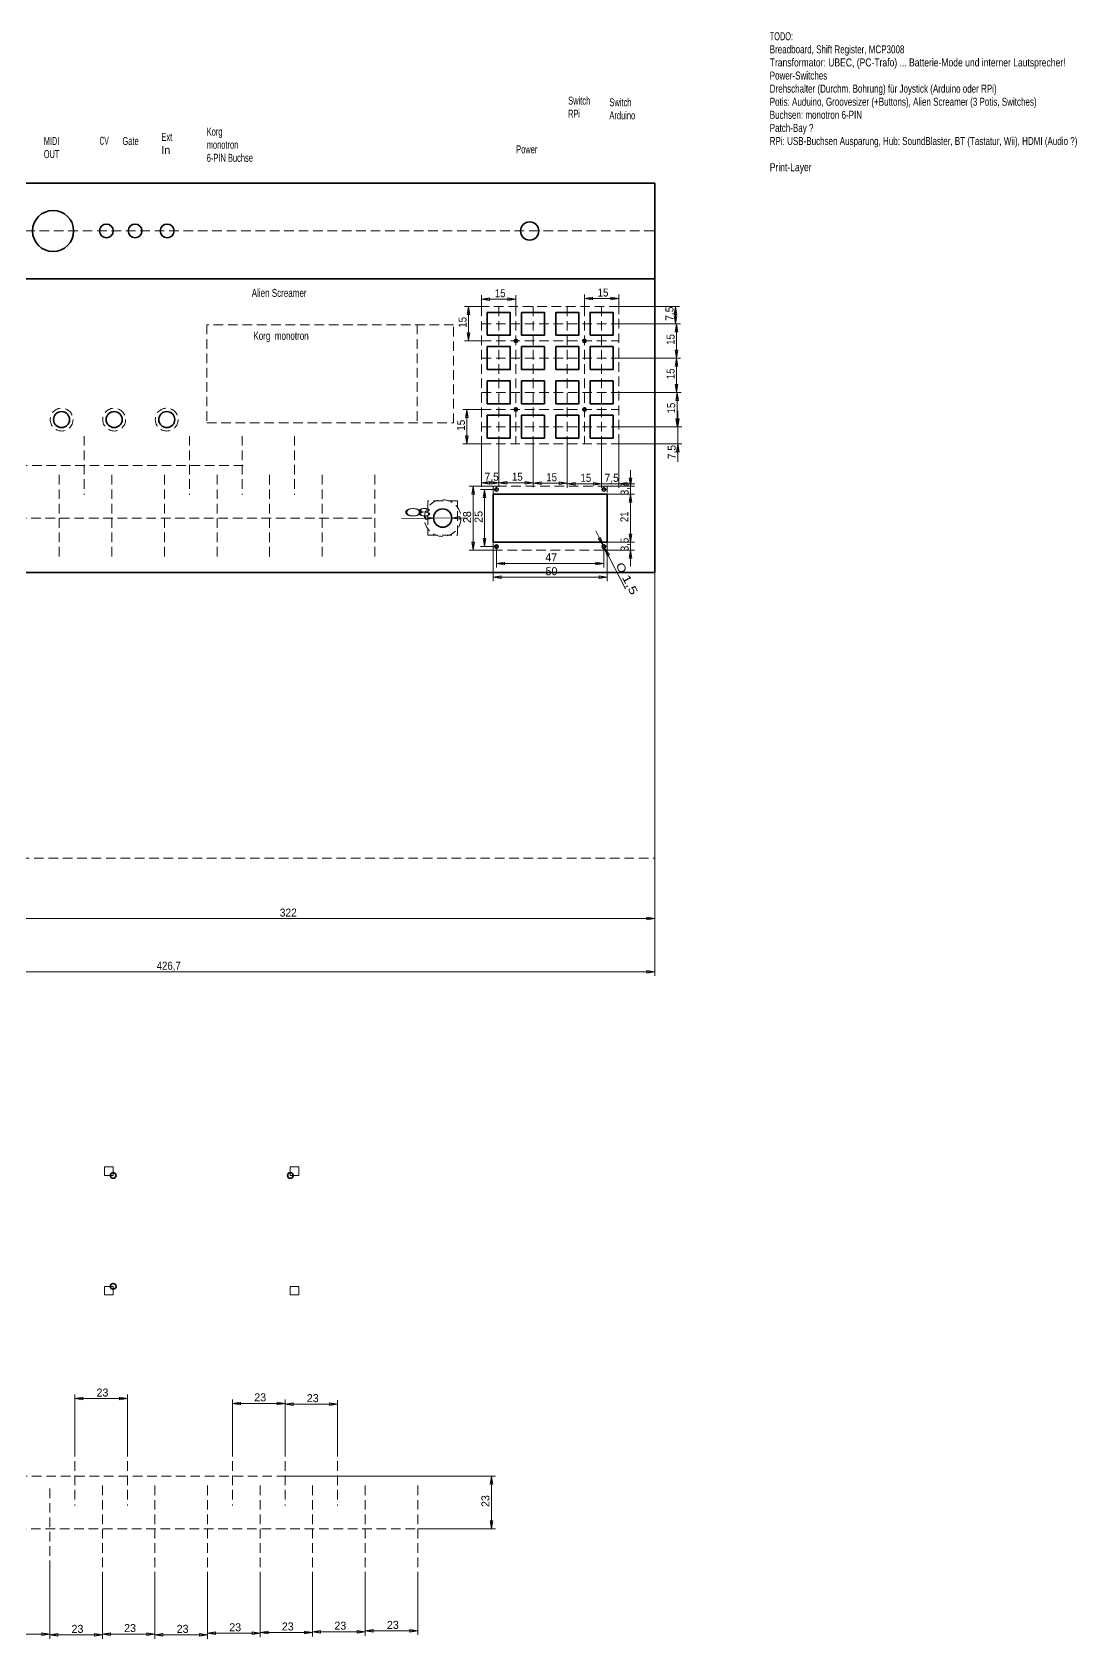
# Model space of a CAD drawing. Header units: millimetres. Extents: x 1103 to 1998, y 1257 to 1960.
# Drawn here: x 1541 to 1998, y 1257 to 1960 of the extents above; entities that cross this region are included whole.
import ezdxf

# ---------------------------------------------------------------- set-up
doc = ezdxf.new("R2010")
doc.units = ezdxf.units.MM
doc.header["$LTSCALE"] = 1.4
doc.linetypes.add('MEDIUM_DASHED', pattern=[4.5, 3, -1.5])
for name, color, linetype, lineweight in [('2', 7, 'Continuous', 25), ('4', 7, 'MEDIUM_DASHED', 13), ('6', 7, 'Continuous', 13), ('7', 7, 'Continuous', 35)]:
    doc.layers.add(name, color=color, linetype=linetype, lineweight=lineweight)

msp = doc.modelspace()

# ---------------------------------------------------------------- linework, layer by layer
at = {"layer": '2'}
for p, q in [((1671.485, 1851.846), (1386.985, 1851.846)), ((1671.485, 1851.846), (1813.685, 1851.846)), ((1813.685, 1851.846), (1813.685, 1723.346)), ((1671.485, 1723.346), (1813.685, 1723.346))]:
    msp.add_line(p, q, dxfattribs=at)
msp.add_lwpolyline([(1386.985, 1851.846), (1386.985, 1723.346), (1671.485, 1723.346)], dxfattribs=at)
at = {"layer": '4'}
for p, q in [((1386.985, 1872.719), (1813.685, 1872.719)), ((1745.419, 1839.624), (1745.419, 1779.624)), ((1752.919, 1839.624), (1752.919, 1779.624)), ((1760.419, 1839.624), (1760.419, 1779.624)), ((1775.419, 1839.624), (1775.419, 1779.624)), ((1782.919, 1839.624), (1782.919, 1779.624)), ((1790.419, 1839.624), (1790.419, 1779.624)), ((1617.675, 1831.741), (1617.675, 1788.741)), ((1725.675, 1831.741), (1617.675, 1831.741)), ((1709.675, 1831.741), (1709.675, 1788.741)), ((1725.675, 1788.741), (1725.675, 1831.741)), ((1737.919, 1832.124), (1797.919, 1832.124)), ((1737.919, 1824.624), (1797.919, 1824.624)), ((1737.919, 1817.124), (1797.919, 1817.124)), ((1737.919, 1802.124), (1797.919, 1802.124)), ((1737.919, 1794.624), (1797.919, 1794.624)), ((1617.675, 1788.741), (1725.675, 1788.741)), ((1737.919, 1787.124), (1797.919, 1787.124)), ((1564.08, 1783.02), (1564.08, 1757.271)), ((1610.08, 1783.02), (1610.08, 1757.271)), ((1633.08, 1783.02), (1633.08, 1757.271)), ((1656.08, 1783.02), (1656.08, 1757.271)), ((1633.643, 1770.146), (1518.643, 1770.146)), ((1553.143, 1766.018), (1553.143, 1728.273)), ((1576.143, 1766.018), (1576.143, 1728.273)), ((1599.143, 1766.018), (1599.143, 1728.273)), ((1622.143, 1766.018), (1622.143, 1728.273)), ((1645.143, 1766.018), (1645.143, 1728.273)), ((1668.143, 1766.018), (1668.143, 1728.273)), ((1691.143, 1766.018), (1691.143, 1728.273)), ((1742.919, 1761.146), (1742.919, 1759.646)), ((1744.419, 1761.146), (1742.919, 1761.146)), ((1742.919, 1761.146), (1742.919, 1733.146)), ((1792.919, 1761.146), (1742.919, 1761.146)), ((1742.919, 1759.646), (1744.419, 1759.646)), ((1744.419, 1759.646), (1744.419, 1761.146)), ((1791.419, 1761.146), (1791.419, 1759.646)), ((1792.919, 1761.146), (1791.419, 1761.146)), ((1791.419, 1759.646), (1792.919, 1759.646)), ((1792.919, 1759.646), (1792.919, 1761.146)), ((1792.919, 1733.146), (1792.919, 1761.146)), ((1484.143, 1747.146), (1691.143, 1747.146)), ((1742.919, 1734.646), (1742.919, 1733.146)), ((1744.419, 1734.646), (1742.919, 1734.646)), ((1742.919, 1733.146), (1744.419, 1733.146)), ((1742.919, 1733.146), (1792.919, 1733.146)), ((1744.419, 1733.146), (1744.419, 1734.646)), ((1791.419, 1734.646), (1791.419, 1733.146)), ((1792.919, 1734.646), (1791.419, 1734.646)), ((1791.419, 1733.146), (1792.919, 1733.146)), ((1792.919, 1733.146), (1792.919, 1734.646)), ((1572.975, 1463.375), (1572.975, 1459.625)), ((1576.725, 1463.375), (1572.975, 1463.375)), ((1576.725, 1459.625), (1576.725, 1463.375)), ((1654.225, 1463.375), (1654.225, 1459.625)), ((1657.975, 1463.375), (1654.225, 1463.375)), ((1657.975, 1459.625), (1657.975, 1463.375)), ((1572.975, 1459.625), (1576.725, 1459.625)), ((1654.225, 1459.625), (1657.975, 1459.625)), ((1572.975, 1411.125), (1572.975, 1407.375)), ((1576.725, 1411.125), (1572.975, 1411.125)), ((1572.975, 1407.375), (1576.725, 1407.375)), ((1576.725, 1407.375), (1576.725, 1411.125)), ((1654.225, 1411.125), (1654.225, 1407.375)), ((1657.975, 1411.125), (1654.225, 1411.125)), ((1654.225, 1407.375), (1657.975, 1407.375)), ((1657.975, 1407.375), (1657.975, 1411.125)), ((1559.919, 1340.96), (1559.919, 1315.211)), ((1582.919, 1340.96), (1582.919, 1315.211)), ((1628.919, 1340.96), (1628.919, 1315.211)), ((1651.919, 1340.96), (1651.919, 1315.211)), ((1674.919, 1340.96), (1674.919, 1315.211)), ((1652.482, 1328.085), (1537.482, 1328.085)), ((1548.982, 1322.641), (1548.982, 1287.529)), ((1571.982, 1323.958), (1571.982, 1286.213)), ((1594.982, 1323.958), (1594.982, 1286.213)), ((1617.982, 1323.958), (1617.982, 1286.213)), ((1640.982, 1323.958), (1640.982, 1286.213)), ((1663.982, 1323.958), (1663.982, 1286.213)), ((1686.982, 1323.958), (1686.982, 1286.213)), ((1709.982, 1323.958), (1709.982, 1286.213)), ((1502.982, 1305.085), (1709.982, 1305.085))]:
    msp.add_line(p, q, dxfattribs=at)
at = {"layer": '4', "linetype": 'Continuous'}
for p, q in [((1737.919, 1839.624), (1737.919, 1844.636)), ((1752.919, 1842.886), (1737.919, 1842.886)), ((1752.919, 1839.624), (1752.919, 1844.636)), ((1782.919, 1839.624), (1782.919, 1844.922)), ((1782.919, 1843.172), (1797.919, 1843.172)), ((1797.919, 1839.624), (1797.919, 1844.922)), ((1737.919, 1839.624), (1730.441, 1839.624)), ((1732.191, 1824.624), (1732.191, 1839.624)), ((1737.919, 1824.624), (1730.441, 1824.624)), ((1737.919, 1794.624), (1729.725, 1794.624)), ((1731.475, 1794.624), (1731.475, 1779.624)), ((1737.919, 1779.624), (1729.725, 1779.624))]:
    msp.add_line(p, q, dxfattribs=at)
for points in [[(1741.419, 1843.47), (1737.919, 1842.886), (1741.419, 1842.303)], [(1749.419, 1843.47), (1752.919, 1842.886), (1749.419, 1842.303)], [(1786.419, 1843.756), (1782.919, 1843.172), (1786.419, 1842.589)], [(1794.419, 1843.756), (1797.919, 1843.172), (1794.419, 1842.589)], [(1731.607, 1836.124), (1732.191, 1839.624), (1732.774, 1836.124)], [(1731.607, 1828.124), (1732.191, 1824.624), (1732.774, 1828.124)], [(1730.892, 1791.124), (1731.475, 1794.624), (1732.058, 1791.124)], [(1730.892, 1783.124), (1731.475, 1779.624), (1732.058, 1783.124)]]:
    msp.add_lwpolyline(points, close=True, dxfattribs=at)
at = {"layer": '4'}
for points in [[(1737.919, 1779.624), (1797.919, 1779.624), (1797.919, 1839.624), (1737.919, 1839.624)], [(1714.376, 1739.646), (1727.376, 1739.646), (1727.376, 1754.646), (1714.376, 1754.646)], [(1813.685, 1723.346), (1491.685, 1723.346), (1491.685, 1598.346), (1813.685, 1598.346)]]:
    msp.add_lwpolyline(points, close=True, dxfattribs=at)
for centre, radius in [((1554.147, 1790.233), 5), ((1577.147, 1790.233), 5), ((1600.147, 1790.233), 5), ((1720.876, 1747.146), 8)]:
    msp.add_circle(centre, radius, dxfattribs=at)
at = {"layer": '6'}
for p, q in [((1797.919, 1839.624), (1824.49, 1839.624)), ((1822.74, 1832.124), (1822.74, 1839.624)), ((1797.919, 1832.124), (1824.49, 1832.124)), ((1797.919, 1832.124), (1824.978, 1832.124)), ((1823.228, 1817.124), (1823.228, 1832.124)), ((1797.919, 1817.124), (1824.978, 1817.124)), ((1797.919, 1817.124), (1824.978, 1817.124)), ((1823.228, 1802.124), (1823.228, 1817.124)), ((1797.919, 1802.124), (1824.978, 1802.124)), ((1797.919, 1802.124), (1825.223, 1802.124)), ((1823.473, 1787.124), (1823.473, 1802.124)), ((1823.717, 1794.124), (1823.717, 1771.693)), ((1797.919, 1787.124), (1825.223, 1787.124)), ((1797.919, 1787.124), (1825.467, 1787.124)), ((1737.919, 1779.624), (1737.919, 1760.873)), ((1745.419, 1779.624), (1745.419, 1760.873)), ((1745.419, 1779.624), (1745.419, 1760.873)), ((1760.419, 1779.624), (1760.419, 1760.628)), ((1760.419, 1779.624), (1760.419, 1760.873)), ((1775.419, 1779.624), (1775.419, 1760.384)), ((1775.419, 1779.624), (1775.419, 1760.628)), ((1790.419, 1779.624), (1790.419, 1760.384)), ((1790.419, 1779.624), (1790.419, 1760.384)), ((1797.919, 1779.624), (1825.467, 1779.624)), ((1797.919, 1779.624), (1797.919, 1760.384)), ((1803.105, 1750.646), (1803.105, 1768.146)), ((1742.919, 1761.146), (1732.457, 1761.146)), ((1734.207, 1761.146), (1734.207, 1733.146)), ((1744.419, 1759.646), (1737.479, 1759.646)), ((1745.419, 1762.623), (1737.919, 1762.623)), ((1739.229, 1759.646), (1739.229, 1734.646)), ((1760.419, 1762.623), (1745.419, 1762.623)), ((1775.419, 1762.378), (1760.419, 1762.378)), ((1790.419, 1762.134), (1775.419, 1762.134)), ((1783.419, 1762.134), (1804.919, 1762.134)), ((1792.919, 1761.146), (1804.855, 1761.146)), ((1792.919, 1757.646), (1804.855, 1757.646)), ((1792.919, 1757.646), (1804.755, 1757.646)), ((1803.005, 1757.646), (1803.005, 1736.646)), ((1803.105, 1743.646), (1803.105, 1726.146)), ((1742.919, 1736.646), (1742.919, 1719.531)), ((1792.919, 1736.646), (1792.919, 1719.531)), ((1792.919, 1736.646), (1804.855, 1736.646)), ((1792.919, 1736.646), (1804.755, 1736.646)), ((1742.919, 1733.146), (1732.457, 1733.146)), ((1744.419, 1734.646), (1737.479, 1734.646)), ((1744.419, 1734.646), (1744.419, 1725.557)), ((1791.419, 1734.646), (1791.419, 1725.557)), ((1792.919, 1733.146), (1804.855, 1733.146)), ((1744.419, 1727.307), (1791.419, 1727.307)), ((1813.685, 1723.346), (1813.685, 1546.984)), ((1742.919, 1721.281), (1792.919, 1721.281)), ((1813.685, 1598.346), (1813.685, 1570.226)), ((1813.685, 1571.976), (1491.685, 1571.976)), ((1386.985, 1548.734), (1813.685, 1548.734)), ((1559.919, 1340.96), (1559.919, 1363.788)), ((1582.919, 1340.96), (1582.919, 1363.788)), ((1559.919, 1362.038), (1582.919, 1362.038)), ((1628.919, 1340.96), (1628.919, 1361.7)), ((1628.919, 1359.95), (1651.919, 1359.95)), ((1651.919, 1340.96), (1651.919, 1361.7)), ((1651.919, 1340.96), (1651.919, 1361.352)), ((1651.919, 1359.602), (1674.919, 1359.602)), ((1674.919, 1340.96), (1674.919, 1361.352)), ((1652.482, 1328.085), (1743.964, 1328.085)), ((1742.214, 1328.085), (1742.214, 1305.085)), ((1709.982, 1305.085), (1743.964, 1305.085)), ((1548.982, 1287.529), (1548.982, 1257.282)), ((1548.982, 1287.529), (1548.982, 1256.934)), ((1571.982, 1286.213), (1571.982, 1256.934)), ((1571.982, 1286.213), (1571.982, 1257.282)), ((1594.982, 1286.213), (1594.982, 1257.282)), ((1594.982, 1286.213), (1594.982, 1256.934)), ((1617.982, 1286.213), (1617.982, 1256.934)), ((1617.982, 1286.213), (1617.982, 1257.63)), ((1640.982, 1286.213), (1640.982, 1257.63)), ((1640.982, 1286.213), (1640.982, 1257.978)), ((1663.982, 1286.213), (1663.982, 1257.978)), ((1663.982, 1286.213), (1663.982, 1258.326)), ((1686.982, 1286.213), (1686.982, 1258.326)), ((1686.982, 1286.213), (1686.982, 1258.674)), ((1709.982, 1286.213), (1709.982, 1258.674)), ((1525.982, 1259.032), (1548.982, 1259.032)), ((1548.982, 1258.684), (1571.982, 1258.684)), ((1571.982, 1259.032), (1594.982, 1259.032)), ((1594.982, 1258.684), (1617.982, 1258.684)), ((1617.982, 1259.38), (1640.982, 1259.38)), ((1640.982, 1259.728), (1663.982, 1259.728)), ((1663.982, 1260.076), (1686.982, 1260.076)), ((1686.982, 1260.424), (1709.982, 1260.424))]:
    msp.add_line(p, q, dxfattribs=at)
for points in [[(1823.323, 1836.124), (1822.74, 1839.624), (1822.156, 1836.124)], [(1823.323, 1835.624), (1822.74, 1832.124), (1822.156, 1835.624)], [(1823.812, 1828.624), (1823.228, 1832.124), (1822.645, 1828.624)], [(1823.812, 1820.624), (1823.228, 1817.124), (1822.645, 1820.624)], [(1823.812, 1813.624), (1823.228, 1817.124), (1822.645, 1813.624)], [(1823.812, 1805.624), (1823.228, 1802.124), (1822.645, 1805.624)], [(1824.056, 1798.624), (1823.473, 1802.124), (1822.89, 1798.624)], [(1824.056, 1790.624), (1823.473, 1787.124), (1822.89, 1790.624)], [(1824.301, 1790.624), (1823.717, 1787.124), (1823.134, 1790.624)], [(1824.301, 1776.124), (1823.717, 1779.624), (1823.134, 1776.124)], [(1803.689, 1764.646), (1803.105, 1761.146), (1802.522, 1764.646)], [(1733.624, 1757.646), (1734.207, 1761.146), (1734.791, 1757.646)], [(1741.419, 1762.039), (1737.919, 1762.623), (1741.419, 1763.206)], [(1738.646, 1756.146), (1739.229, 1759.646), (1739.812, 1756.146)], [(1741.919, 1762.039), (1745.419, 1762.623), (1741.919, 1763.206)], [(1748.919, 1762.039), (1745.419, 1762.623), (1748.919, 1763.206)], [(1756.919, 1762.039), (1760.419, 1762.623), (1756.919, 1763.206)], [(1763.919, 1761.795), (1760.419, 1762.378), (1763.919, 1762.962)], [(1771.919, 1761.795), (1775.419, 1762.378), (1771.919, 1762.962)], [(1778.919, 1761.551), (1775.419, 1762.134), (1778.919, 1762.717)], [(1786.919, 1761.551), (1790.419, 1762.134), (1786.919, 1762.717)], [(1786.919, 1761.551), (1790.419, 1762.134), (1786.919, 1762.717)], [(1801.419, 1761.551), (1797.919, 1762.134), (1801.419, 1762.717)], [(1803.588, 1754.146), (1803.005, 1757.646), (1802.421, 1754.146)], [(1803.689, 1754.146), (1803.105, 1757.646), (1802.522, 1754.146)], [(1713.379, 1746.514), (1716.876, 1747.12), (1713.372, 1747.681)], [(1728.379, 1746.61), (1724.875, 1747.171), (1728.372, 1747.777)], [(1733.624, 1736.646), (1734.207, 1733.146), (1734.791, 1736.646)], [(1738.646, 1738.146), (1739.229, 1734.646), (1739.812, 1738.146)], [(1790.003, 1738.695), (1791.077, 1735.313), (1788.965, 1738.164)], [(1803.588, 1740.146), (1803.005, 1736.646), (1802.421, 1740.146)], [(1803.689, 1740.146), (1803.105, 1736.646), (1802.522, 1740.146)], [(1793.873, 1731.127), (1791.76, 1733.978), (1792.834, 1730.596)], [(1803.689, 1729.646), (1803.105, 1733.146), (1802.522, 1729.646)], [(1746.419, 1720.698), (1742.919, 1721.281), (1746.419, 1721.865)], [(1747.919, 1726.724), (1744.419, 1727.307), (1747.919, 1727.891)], [(1787.919, 1726.724), (1791.419, 1727.307), (1787.919, 1727.891)], [(1789.419, 1720.698), (1792.919, 1721.281), (1789.419, 1721.865)], [(1810.185, 1571.393), (1813.685, 1571.976), (1810.185, 1572.56)], [(1810.185, 1548.15), (1813.685, 1548.734), (1810.185, 1549.317)], [(1563.419, 1362.622), (1559.919, 1362.038), (1563.419, 1361.455)], [(1579.419, 1362.622), (1582.919, 1362.038), (1579.419, 1361.455)], [(1632.419, 1360.534), (1628.919, 1359.95), (1632.419, 1359.367)], [(1648.419, 1360.534), (1651.919, 1359.95), (1648.419, 1359.367)], [(1655.419, 1360.186), (1651.919, 1359.602), (1655.419, 1359.019)], [(1671.419, 1360.186), (1674.919, 1359.602), (1671.419, 1359.019)], [(1742.797, 1324.585), (1742.214, 1328.085), (1741.631, 1324.585)], [(1742.797, 1308.585), (1742.214, 1305.085), (1741.631, 1308.585)], [(1545.482, 1258.448), (1548.982, 1259.032), (1545.482, 1259.615)], [(1552.482, 1258.1), (1548.982, 1258.684), (1552.482, 1259.267)], [(1568.482, 1258.1), (1571.982, 1258.684), (1568.482, 1259.267)], [(1575.482, 1258.448), (1571.982, 1259.032), (1575.482, 1259.615)], [(1591.482, 1258.448), (1594.982, 1259.032), (1591.482, 1259.615)], [(1598.482, 1258.1), (1594.982, 1258.684), (1598.482, 1259.267)], [(1614.482, 1258.1), (1617.982, 1258.684), (1614.482, 1259.267)], [(1621.482, 1258.796), (1617.982, 1259.38), (1621.482, 1259.963)], [(1637.482, 1258.796), (1640.982, 1259.38), (1637.482, 1259.963)], [(1644.482, 1259.144), (1640.982, 1259.728), (1644.482, 1260.311)], [(1660.482, 1259.144), (1663.982, 1259.728), (1660.482, 1260.311)], [(1667.482, 1259.492), (1663.982, 1260.076), (1667.482, 1260.659)], [(1683.482, 1259.492), (1686.982, 1260.076), (1683.482, 1260.659)], [(1690.482, 1259.84), (1686.982, 1260.424), (1690.482, 1261.007)], [(1706.482, 1259.84), (1709.982, 1260.424), (1706.482, 1261.007)]]:
    msp.add_lwpolyline(points, close=True, dxfattribs=at)
for points in [[(1731.875, 1747.216), (1716.876, 1747.12), (1702.823, 1747.03)], [(1787.891, 1741.546), (1791.76, 1733.978), (1800.863, 1716.174)]]:
    msp.add_lwpolyline(points, dxfattribs=at)
at = {"layer": '7'}
for p, q in [((1742.919, 1757.646), (1742.919, 1736.646)), ((1792.919, 1757.646), (1742.919, 1757.646)), ((1792.919, 1736.646), (1792.919, 1757.646)), ((1742.919, 1736.646), (1792.919, 1736.646))]:
    msp.add_line(p, q, dxfattribs=at)
msp.add_lwpolyline([(1386.985, 1851.846), (1386.985, 1893.592), (1813.685, 1893.592), (1813.685, 1851.846)], dxfattribs=at)
for points in [[(1813.685, 1851.846), (1813.685, 1723.346), (1386.985, 1723.346), (1386.985, 1851.846)], [(1740.419, 1827.124), (1750.419, 1827.124), (1750.419, 1837.124), (1740.419, 1837.124)], [(1755.419, 1827.124), (1765.419, 1827.124), (1765.419, 1837.124), (1755.419, 1837.124)], [(1770.419, 1827.124), (1780.419, 1827.124), (1780.419, 1837.124), (1770.419, 1837.124)], [(1785.419, 1827.124), (1795.419, 1827.124), (1795.419, 1837.124), (1785.419, 1837.124)], [(1740.419, 1812.124), (1750.419, 1812.124), (1750.419, 1822.124), (1740.419, 1822.124)], [(1755.419, 1812.124), (1765.419, 1812.124), (1765.419, 1822.124), (1755.419, 1822.124)], [(1770.419, 1812.124), (1780.419, 1812.124), (1780.419, 1822.124), (1770.419, 1822.124)], [(1785.419, 1812.124), (1795.419, 1812.124), (1795.419, 1822.124), (1785.419, 1822.124)], [(1740.419, 1797.124), (1750.419, 1797.124), (1750.419, 1807.124), (1740.419, 1807.124)], [(1755.419, 1797.124), (1765.419, 1797.124), (1765.419, 1807.124), (1755.419, 1807.124)], [(1770.419, 1797.124), (1780.419, 1797.124), (1780.419, 1807.124), (1770.419, 1807.124)], [(1785.419, 1797.124), (1795.419, 1797.124), (1795.419, 1807.124), (1785.419, 1807.124)], [(1740.419, 1782.124), (1750.419, 1782.124), (1750.419, 1792.124), (1740.419, 1792.124)], [(1755.419, 1782.124), (1765.419, 1782.124), (1765.419, 1792.124), (1755.419, 1792.124)], [(1770.419, 1782.124), (1780.419, 1782.124), (1780.419, 1792.124), (1770.419, 1792.124)], [(1785.419, 1782.124), (1795.419, 1782.124), (1795.419, 1792.124), (1785.419, 1792.124)]]:
    msp.add_lwpolyline(points, close=True, dxfattribs=at)
for centre, radius in [((1550.414, 1872.719), 9), ((1758.946, 1872.719), 4), ((1573.734, 1872.719), 3), ((1586.29, 1872.719), 3), ((1600.335, 1872.719), 3), ((1752.919, 1824.624), 0.75), ((1782.919, 1824.624), 0.75), ((1554.147, 1790.233), 3.5), ((1577.147, 1790.233), 3.5), ((1600.147, 1790.233), 3.5), ((1752.919, 1794.624), 0.75), ((1782.919, 1794.624), 0.75), ((1744.419, 1759.646), 0.75), ((1791.419, 1759.646), 0.75), ((1720.876, 1747.146), 4), ((1744.419, 1734.646), 0.75), ((1791.419, 1734.646), 0.75), ((1576.725, 1459.625), 1.25), ((1654.225, 1459.625), 1.25), ((1576.725, 1411.125), 1.25)]:
    msp.add_circle(centre, radius, dxfattribs=at)

# ---------------------------------------------------------------- texts
at = {"layer": '4'}
for s, width, p in [('TODO: ', 0.55, (1863.992, 1956.139)), ('Breadboard, Shift Register, MCP3008 ', 0.75, (1863.992, 1950.412)), ('Transformator: UBEC, (PC-Trafo) ... Batterie-Mode und interner Lautsprecher! ', 0.8, (1863.992, 1944.685)), ('Power-Switches ', 0.75, (1863.992, 1938.957)), ('Drehschalter (Durchm. Bohrung) für Joystick (Arduino oder RPi) ', 0.75, (1863.992, 1933.23)), ('Switch ', 0.7, (1775.789, 1927.987)), ('RPi ', 0.6, (1775.789, 1922.26)), ('Switch ', 0.7, (1793.839, 1927.255)), ('Potis: Auduino, Groovesizer (+Buttons), Alien Screamer (3 Potis, Switches) ', 0.75, (1863.992, 1927.503)), ('Arduino ', 0.7, (1793.839, 1921.528)), ('Buchsen: monotron 6-PIN ', 0.75, (1863.992, 1921.775)), ('Patch-Bay ? ', 0.75, (1863.992, 1916.048)), ('MIDI ', 0.6, (1546.373, 1910.324)), ('CV ', 0.5, (1570.744, 1910.431)), ('Gate ', 0.7, (1580.761, 1910.332)), ('Ext ', 0.65, (1597.788, 1912.113)), ('monotron ', 0.7, (1617.641, 1908.691)), ('Korg ', 0.7, (1617.641, 1914.418)), ('RPi: USB-Buchsen Ausparung, Hub: SoundBlaster, BT (Tastatur, Wii), HDMI (Audio ?) ', 0.75, (1863.992, 1910.321)), ('OUT ', 0.55, (1546.373, 1904.597)), ('6-PIN Buchse ', 0.7, (1617.641, 1902.964)), ('Power ', 0.7, (1753.039, 1906.666)), ('Print-Layer ', 0.8, (1863.992, 1898.866)), ('Alien Screamer ', 0.75, (1637.335, 1843.889)), ('15 ', 0.9, (1743.709, 1843.761)), ('15 ', 0.9, (1788.709, 1844.047)), ('Korg  monotron ', 0.75, (1638.067, 1825.124))]:
    msp.add_text(s, height=3.5, dxfattribs=dict(at, width=width)).set_placement(p)
msp.add_text('In ', height=3.5, dxfattribs=at).set_placement((1597.788, 1906.386))
at = {"layer": '4', "width": 0.9}
for p in [(1731.316, 1830.414), (1730.6, 1785.414)]:
    msp.add_text('15 ', height=3.5, rotation=90, dxfattribs=at).set_placement(p)
at = {"layer": '6'}
for s, rotation, width, p in [('7,5 ', 90, 0.95, (1821.865, 1833.448)), ('15 ', 90, 0.9, (1822.353, 1822.914)), ('15 ', 90, 0.9, (1822.353, 1807.914)), ('15 ', 90, 0.9, (1822.598, 1792.914)), ('7,5 ', 90, 0.95, (1822.842, 1772.918)), ('3,5 ', 90, 0.9, (1802.23, 1757.168)), ('O ', 0.367, 2.15, (1704.042, 1747.913)), ('8 ', 0.367, 2.25, (1710.04, 1747.951)), ('21 ', 90, 0.9, (1802.13, 1745.356)), ('3,5 ', 90, 0.9, (1802.23, 1732.668)), ('O ', 297.081, 1.25, (1796.508, 1726.615)), ('1,5 ', 297.081, 1.4, (1799.238, 1721.275))]:
    msp.add_text(s, height=3.5, rotation=rotation, dxfattribs=dict(at, width=width)).set_placement(p)
for s, width, p in [('7,5 ', 0.95, (1739.243, 1763.498)), ('15 ', 0.9, (1751.209, 1763.498)), ('15 ', 0.9, (1766.209, 1763.253)), ('15 ', 0.9, (1781.209, 1763.009)), ('7,5 ', 0.95, (1791.743, 1763.009)), ('322 ', 0.95, (1649.623, 1572.851)), ('426,7 ', 0.9, (1595.722, 1549.609))]:
    msp.add_text(s, height=3.5, dxfattribs=dict(at, width=width)).set_placement(p)
for s, p in [('28 ', (1733.332, 1744.958)), ('25 ', (1738.354, 1745.077)), ('23 ', (1741.339, 1314.597))]:
    msp.add_text(s, height=3.5, rotation=90, dxfattribs=at).set_placement(p)
for s, p in [('47 ', (1765.771, 1728.182)), ('50 ', (1765.89, 1722.156)), ('23 ', (1569.43, 1362.913)), ('23 ', (1638.43, 1360.825)), ('23 ', (1661.43, 1360.477)), ('23 ', (1558.494, 1259.559)), ('23 ', (1581.494, 1259.907)), ('23 ', (1604.494, 1259.559)), ('23 ', (1627.494, 1260.255)), ('23 ', (1650.494, 1260.603)), ('23 ', (1673.494, 1260.951)), ('23 ', (1696.494, 1261.299))]:
    msp.add_text(s, height=3.5, dxfattribs=at).set_placement(p)

doc.saveas('drawing.dxf')
